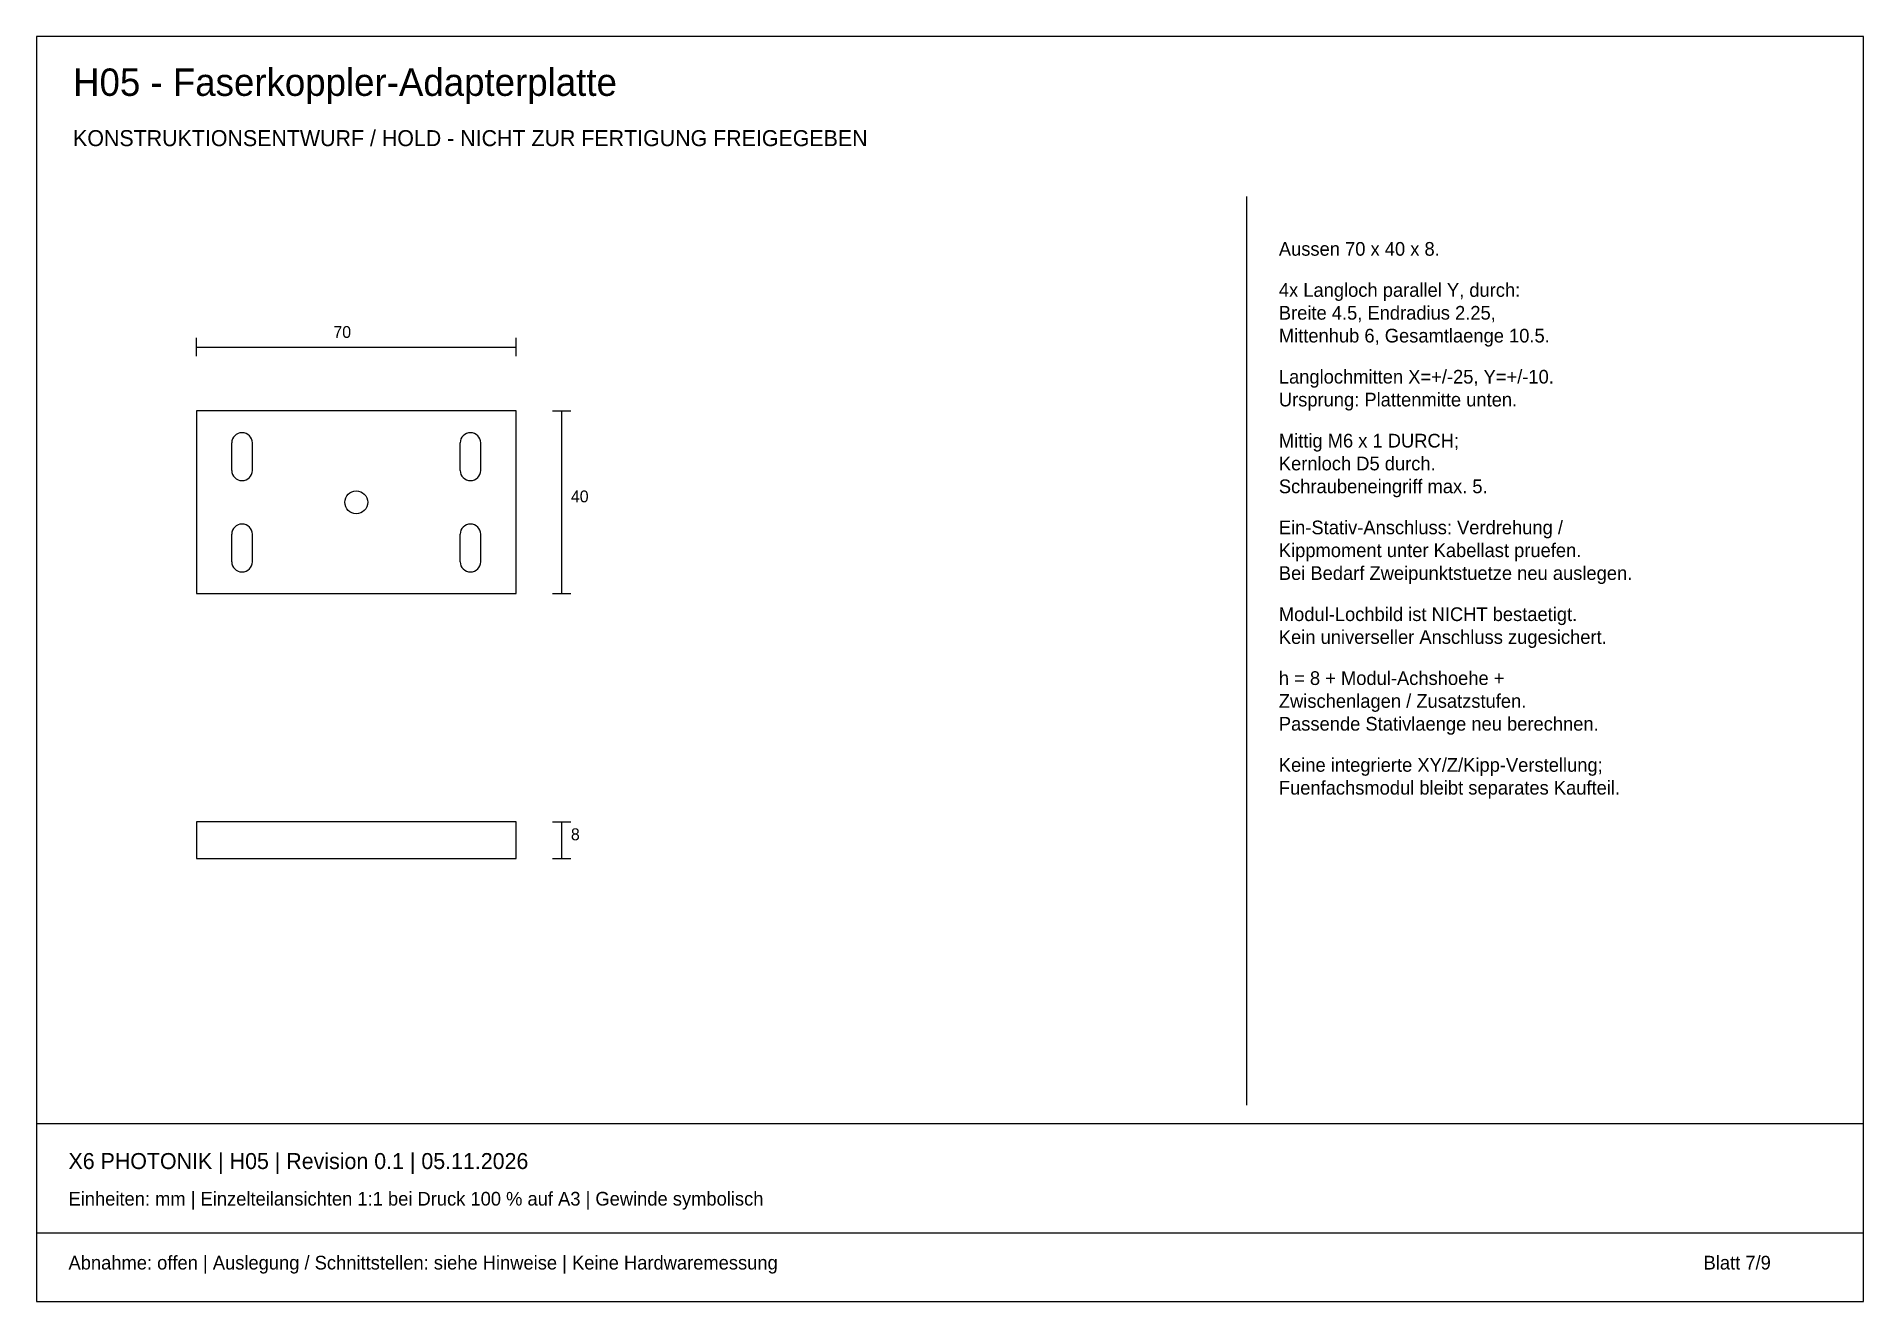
# Model space of a CAD drawing. Header units: millimetres. Extents: x 10 to 410, y 10 to 287.
import ezdxf

# ---------------------------------------------------------------- set-up
doc = ezdxf.new("R2010")
doc.units = ezdxf.units.MM
doc.layers.add('GEOMETRY', color=7, linetype='Continuous')
doc.layers.add('TEXT', color=7, linetype='Continuous')

msp = doc.modelspace()

# ---------------------------------------------------------------- linework, layer by layer
for p, q in [((52.75, 192), (52.75, 198)), ((57.25, 192), (57.25, 198)), ((102.75, 192), (102.75, 198)), ((107.25, 192), (107.25, 198)), ((52.75, 172), (52.75, 178)), ((57.25, 172), (57.25, 178)), ((102.75, 172), (102.75, 178)), ((107.25, 172), (107.25, 178))]:
    msp.add_line(p, q)
for centre, start, end in [((55, 198), 0, 180), ((105, 198), 0, 180), ((55, 192), 180, 360), ((105, 192), 180, 360), ((55, 178), 0, 180), ((105, 178), 0, 180), ((55, 172), 180, 360), ((105, 172), 180, 360)]:
    msp.add_arc(centre, 2.25, start, end)
at = {"layer": 'GEOMETRY'}
for p, q in [((410, 287), (10, 287)), ((10, 287), (10, 10)), ((410, 10), (410, 287)), ((275, 53), (275, 252)), ((45, 217), (45, 221)), ((115, 217), (115, 221)), ((45, 219), (115, 219)), ((115, 205), (45, 205)), ((45, 205), (45, 165)), ((115, 165), (115, 205)), ((123, 205), (127, 205)), ((125, 165), (125, 205)), ((45, 165), (115, 165)), ((123, 165), (127, 165)), ((115, 115), (45, 115)), ((45, 115), (45, 107)), ((115, 107), (115, 115)), ((123, 115), (127, 115)), ((125, 107), (125, 115)), ((45, 107), (115, 107)), ((123, 107), (127, 107)), ((10, 49), (410, 49)), ((10, 25), (410, 25)), ((10, 10), (410, 10))]:
    msp.add_line(p, q, dxfattribs=at)
msp.add_circle((80, 185), 2.5, dxfattribs=at)

# ---------------------------------------------------------------- texts
at = {"layer": 'TEXT'}
for s, height, p in [('H05 - Faserkoppler-Adapterplatte', 6, (18, 274)), ('KONSTRUKTIONSENTWURF / HOLD - NICHT ZUR FERTIGUNG FREIGEGEBEN', 3.5, (18, 263)), ('Aussen 70 x 40 x 8.', 3, (282, 239)), ('4x Langloch parallel Y, durch:', 3, (282, 230)), ('Breite 4.5, Endradius 2.25,', 3, (282, 225)), ('70', 2.6, (75, 221)), ('Mittenhub 6, Gesamtlaenge 10.5.', 3, (282, 220)), ('Langlochmitten X=+/-25, Y=+/-10.', 3, (282, 211)), ('Ursprung: Plattenmitte unten.', 3, (282, 206)), ('Mittig M6 x 1 DURCH;', 3, (282, 197)), ('Kernloch D5 durch.', 3, (282, 192)), ('Schraubeneingriff max. 5.', 3, (282, 187)), ('40', 2.6, (127, 185)), ('Ein-Stativ-Anschluss: Verdrehung /', 3, (282, 178)), ('Kippmoment unter Kabellast pruefen.', 3, (282, 173)), ('Bei Bedarf Zweipunktstuetze neu auslegen.', 3, (282, 168)), ('Modul-Lochbild ist NICHT bestaetigt.', 3, (282, 159)), ('Kein universeller Anschluss zugesichert.', 3, (282, 154)), ('h = 8 + Modul-Achshoehe +', 3, (282, 145)), ('Zwischenlagen / Zusatzstufen.', 3, (282, 140)), ('Passende Stativlaenge neu berechnen.', 3, (282, 135)), ('Keine integrierte XY/Z/Kipp-Verstellung;', 3, (282, 126)), ('Fuenfachsmodul bleibt separates Kaufteil.', 3, (282, 121)), ('8', 2.6, (127, 111)), ('X6 PHOTONIK | H05 | Revision 0.1 | 05.11.2026', 3.5, (17, 39)), ('Einheiten: mm | Einzelteilansichten 1:1 bei Druck 100 % auf A3 | Gewinde symbolisch', 3, (17, 31)), ('Abnahme: offen | Auslegung / Schnittstellen: siehe Hinweise | Keine Hardwaremessung', 3, (17, 17)), ('Blatt 7/9', 3, (375, 17))]:
    msp.add_text(s, height=height, dxfattribs=at).set_placement(p)

doc.saveas('drawing.dxf')
